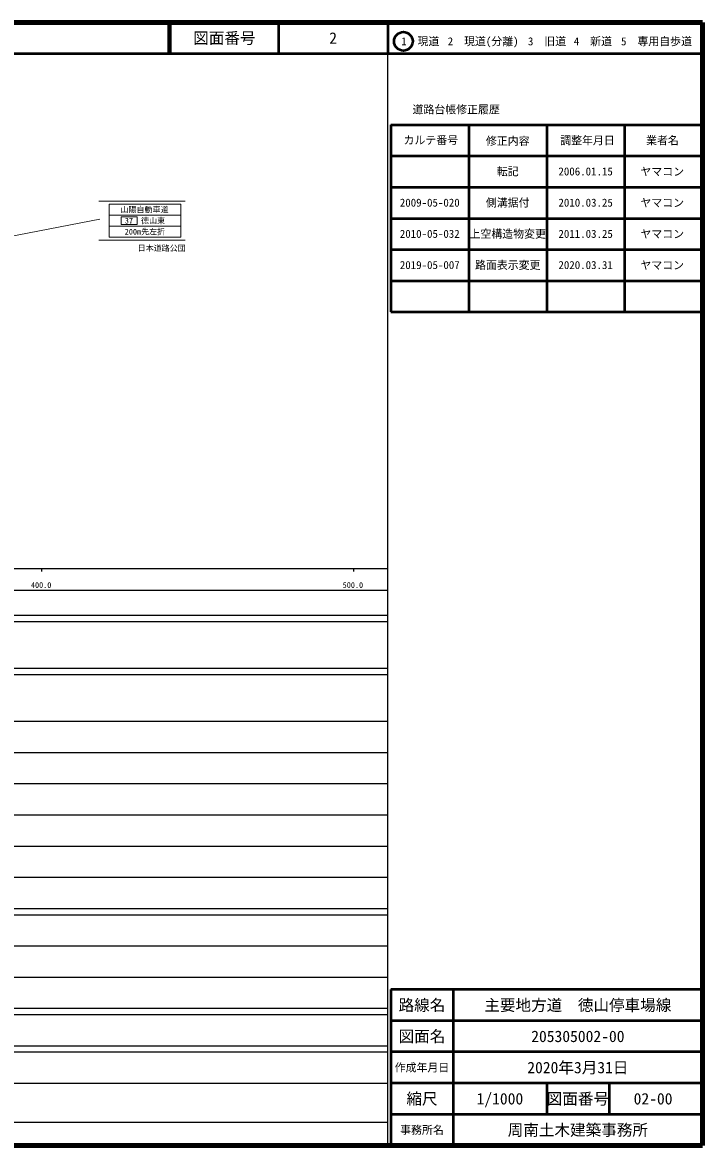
# Model space of a CAD drawing. Units: millimetres at full size, sheet at 1:1000; details may follow other scales. Extents: x 40000 to 680000, y 20000 to 380000.
# Drawn here: x 461848 to 680000, y 20000 to 380000 of the extents above; entities that cross this region are included whole.
import ezdxf
from ezdxf.enums import TextEntityAlignment as Align

# ---------------------------------------------------------------- set-up
doc = ezdxf.new("R2010")
doc.units = ezdxf.units.MM
doc.header["$LTSCALE"] = 1000
for name, color, linetype, lineweight in [('M-STR-STRC', 7, 'Continuous', 13), ('M-TTL', 2, 'Continuous', 140), ('M-TTL-BAND', 7, 'Continuous', 25), ('M-TTL-FRAM', 2, 'Continuous', 50), ('M-TTL-LINE', 7, 'Continuous', 50)]:
    doc.layers.add(name, color=color, linetype=linetype, lineweight=lineweight)
doc.layers.add('M-TTL-TXT', color=7, linetype='Continuous')
doc.styles.add('ＭＳ ゴシック', font='')
doc.styles.get('ＭＳ ゴシック').set_extended_font_data('MS Gothic')

msp = doc.modelspace()

# ---------------------------------------------------------------- linework, layer by layer
at = {"layer": 'M-STR-STRC'}
for p, q in [((486399, 322763), (513999, 322763)), ((489638, 321763), (489638, 311163)), ((489638, 321763), (512638, 321763)), ((512638, 321763), (512638, 311163)), ((486703, 316987), (380834, 296416)), ((489638, 318229), (512638, 318229)), ((493560, 317729), (493560, 315196)), ((493560, 317729), (498648, 317729)), ((498648, 317729), (498648, 315196)), ((489638, 314696), (512638, 314696)), ((493560, 315196), (498648, 315196)), ((486399, 310163), (513999, 310163)), ((489638, 311163), (512638, 311163))]:
    msp.add_line(p, q, dxfattribs=at)
at = {"layer": 'M-TTL'}
for p, q in [((680000, 380000), (40000, 380000)), ((680000, 20000), (680000, 380000)), ((40000, 20000), (680000, 20000))]:
    msp.add_line(p, q, dxfattribs=at)
at = {"layer": 'M-TTL-BAND'}
for p, q in [((579000, 20000), (579000, 370000)), ((40000, 205000), (579000, 205000)), ((468000, 205000), (468000, 204000)), ((568000, 205000), (568000, 204000)), ((68000, 198000), (579000, 198000)), ((40000, 190000), (579000, 190000)), ((40000, 188000), (579000, 188000)), ((40000, 173000), (579000, 173000)), ((40000, 171000), (579000, 171000)), ((40000, 156000), (579000, 156000)), ((46000, 146000), (579000, 146000)), ((52000, 136000), (579000, 136000)), ((46000, 126000), (579000, 126000)), ((52000, 116000), (579000, 116000)), ((46000, 106000), (579000, 106000)), ((40000, 96000), (579000, 96000)), ((40000, 94000), (579000, 94000)), ((49000, 84000), (579000, 84000)), ((40000, 74000), (579000, 74000)), ((40000, 64000), (579000, 64000)), ((40000, 62000), (579000, 62000)), ((40000, 52000), (579000, 52000)), ((40000, 50000), (579000, 50000)), ((40000, 40000), (579000, 40000)), ((68000, 27500), (579000, 27500))]:
    msp.add_line(p, q, dxfattribs=at)
at = {"layer": 'M-TTL-FRAM'}
for p, q in [((580000, 347197), (580000, 287197)), ((580000, 347197), (680000, 347197)), ((580000, 287197), (680000, 287197)), ((680000, 70000), (580000, 70000)), ((580000, 70000), (580000, 20000))]:
    msp.add_line(p, q, dxfattribs=at)
at = {"layer": 'M-TTL-LINE'}
for p, q in [((508747, 380000), (508747, 370000)), ((509247, 380000), (509247, 370000)), ((543997, 380000), (543997, 370000)), ((579000, 380000), (579000, 370000)), ((40000, 370000), (680000, 370000)), ((605000, 347197), (605000, 287197)), ((630000, 347197), (630000, 287197)), ((655000, 347197), (655000, 287197)), ((580000, 337197), (680000, 337197)), ((580000, 327197), (680000, 327197)), ((580000, 317197), (680000, 317197)), ((580000, 307197), (680000, 307197)), ((580000, 297197), (680000, 297197)), ((600000, 70000), (600000, 20000)), ((680000, 60000), (580000, 60000)), ((680000, 50000), (580000, 50000)), ((680000, 40000), (580000, 40000)), ((630000, 40000), (630000, 30000)), ((650000, 40000), (650000, 30000)), ((680000, 30000), (580000, 30000))]:
    msp.add_line(p, q, dxfattribs=at)
msp.add_circle((584031, 373958), 3000, dxfattribs=at)

# ---------------------------------------------------------------- texts
at = {"layer": 'M-STR-STRC', "style": 'ＭＳ ゴシック'}
for s, p in [('山陽自動車道', (501001, 320003)), ('37\u3000徳山東', (501138, 316463)), ('200m先左折', (501138, 312930)), ('日本道路公団', (506529, 307664))]:
    msp.add_text(s, height=1833, dxfattribs=at).set_placement(p, align=Align.MIDDLE_CENTER)
at = {"layer": 'M-TTL-BAND', "style": 'ＭＳ ゴシック'}
for s, p in [('400.0', (467844, 198195)), ('500.0', (567844, 198195))]:
    msp.add_text(s, height=1833, dxfattribs=at).set_placement(p, align=Align.BOTTOM_CENTER)
at = {"layer": 'M-TTL-TXT', "style": 'ＭＳ ゴシック'}
for s, height, p in [('図面番号', 3666, (526622, 375000)), ('2', 3666, (561497, 375000)), ('1\u3000現道', 2566, (589448, 373958)), ('2\u3000現道(分離)', 2566, (609619, 373958)), ('3\u3000旧道', 2566, (630121, 373958)), ('4\u3000新道', 2566, (644824, 373958)), ('5\u3000専用自歩道', 2566, (665228, 373958)), ('道路台帳修正履歴', 2566, (600968, 352113)), ('カルテ番号', 2566, (592839, 342277)), ('修正内容', 2566, (617509, 342023)), ('調整年月日', 2566, (643089, 342197)), ('業者名', 2566, (667134, 342197)), ('転記', 2566, (617500, 332245)), ('2006.01.15', 2566, (642500, 332245)), ('ヤマコン', 2566, (667077, 332189)), ('2009-05-020', 2566, (592500, 322245)), ('側溝据付', 2566, (617500, 322245)), ('2010.03.25', 2566, (642500, 322245)), ('ヤマコン', 2566, (667077, 322189)), ('2010-05-032', 2566, (592500, 312245)), ('上空構造物変更', 2566, (617500, 312245)), ('2011.03.25', 2566, (642500, 312245)), ('ヤマコン', 2566, (667077, 312189)), ('2019-05-007', 2566, (592500, 302245)), ('路面表示変更', 2566, (617500, 302245)), ('2020.03.31', 2566, (642500, 302245)), ('ヤマコン', 2566, (667077, 302189)), ('路線名', 3666, (590000, 65000)), ('路線名', 3666, (590000, 65000)), ('主要地方道\u3000徳山停車場線', 3666, (640000, 65000)), ('図面名', 3666, (590000, 55000)), ('図面名', 3666, (590000, 55000)), ('205305002-00', 3666, (640000, 55000)), ('2020年3月31日', 3666, (640000, 45000)), ('作成年月日', 2566, (590000, 45000)), ('作成年月日', 2566, (590000, 45000)), ('縮尺', 3666, (590000, 35000)), ('縮尺', 3666, (590000, 35000)), ('1/1000', 3666, (615000, 35000)), ('図面番号', 3666, (640000, 35000)), ('図面番号', 3666, (640000, 35000)), ('02-00', 3666, (664125, 35000)), ('事務所名', 2566, (590000, 25000)), ('事務所名', 2566, (590000, 25000)), ('周南土木建築事務所', 3666, (640000, 25000))]:
    msp.add_text(s, height=height, dxfattribs=at).set_placement(p, align=Align.MIDDLE_CENTER)

doc.saveas('drawing.dxf')
